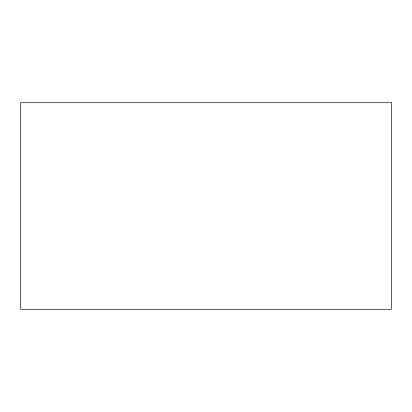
<?xml version="1.0" encoding="UTF-8"?>
<svg xmlns="http://www.w3.org/2000/svg" width="412" height="412" viewBox="0 0 412 412"><rect width="100%" height="100%" fill="white"/><g stroke="black" fill="none" stroke-linecap="round" stroke-linejoin="round"><path stroke-width="0.62" d="M391.4 102.712L20.6 102.712L20.6 309.288L391.4 309.288L391.4 102.712"/></g></svg>
